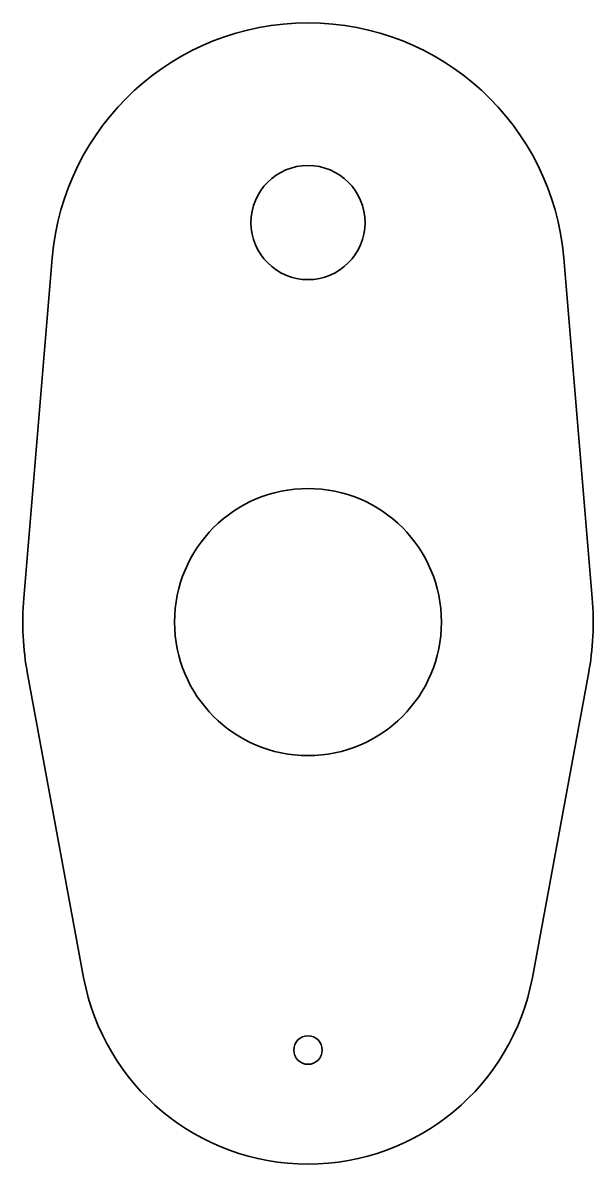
# Model space of a CAD drawing. Extents: x 138.5 to 158.5, y 85 to 125.
import ezdxf

# ---------------------------------------------------------------- set-up
doc = ezdxf.new("R2010")
doc.units = 0

msp = doc.modelspace()

# ---------------------------------------------------------------- linework, layer by layer
at = {"color": 7, "lineweight": 35, "ltscale": 0.298956}
for p, q in [((139.531311, 116.75), (138.53479, 104.833336)), ((157.468689, 116.75), (158.46521, 104.833336))]:
    msp.add_line(p, q, dxfattribs=at)
at = {"color": 7, "lineweight": 35, "ltscale": 0.270416}
for p, q in [((138.666672, 102.181816), (140.633347, 91.545456)), ((158.333328, 102.181816), (156.366653, 91.545456))]:
    msp.add_line(p, q, dxfattribs=at)
at = {"color": 7, "lineweight": 35}
for centre, radius in [((148.5, 118), 2), ((148.5, 104), 4.68), ((148.5, 89), 0.5)]:
    msp.add_circle(centre, radius, dxfattribs=at)
for centre, radius, start, end in [((148.5, 116), 9, 4.780192, 175.219801), ((148.5, 104), 10, 175.219801, 190.475688), ((148.5, 104), 10, 349.524318, 4.780192), ((148.5, 93), 8, 190.475688, 349.524318)]:
    msp.add_arc(centre, radius, start, end, dxfattribs=at)

doc.saveas('drawing.dxf')
